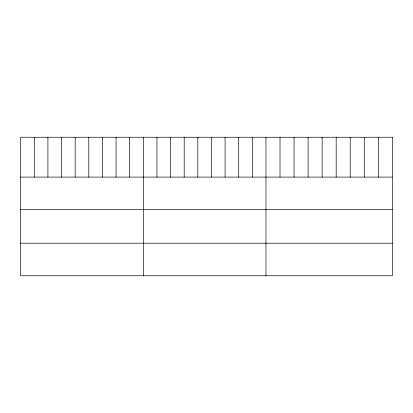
<?xml version="1.0" encoding="UTF-8"?>
<svg xmlns="http://www.w3.org/2000/svg" width="413" height="413" viewBox="0 0 413 413"><rect width="100%" height="100%" fill="white"/><g stroke="black" fill="none" stroke-linecap="round" stroke-linejoin="round"><path stroke-width="0.62" d="M20.65 177.094L392.35 177.094M20.65 209.654L392.35 209.654M20.65 243.2L392.35 243.2M378.308 137.245L378.308 177.094M364.266 137.245L364.266 177.094M350.224 137.245L350.224 177.094M336.182 137.245L336.182 177.094M322.14 137.245L322.14 177.094M308.098 137.245L308.098 177.094M294.056 137.245L294.056 177.094M280.014 137.245L280.014 177.094M265.972 137.245L265.972 275.755M252.343 137.245L252.343 177.094M238.714 137.245L238.714 177.094M225.085 137.245L225.085 177.094M211.456 137.245L211.456 177.094M197.827 137.245L197.827 177.094M184.198 137.245L184.198 177.094M170.569 137.245L170.569 177.094M156.94 137.245L156.94 177.094M143.311 137.245L143.311 275.755M129.682 137.245L129.682 177.094M116.053 137.245L116.053 177.094M102.424 137.245L102.424 177.094M88.795 137.245L88.795 177.094M75.166 137.245L75.166 177.094M61.537 137.245L61.537 177.094M47.908 137.245L47.908 177.094M34.279 137.245L34.279 177.094M392.35 137.245L20.65 137.245L20.65 275.755L392.35 275.755L392.35 137.245"/></g></svg>
